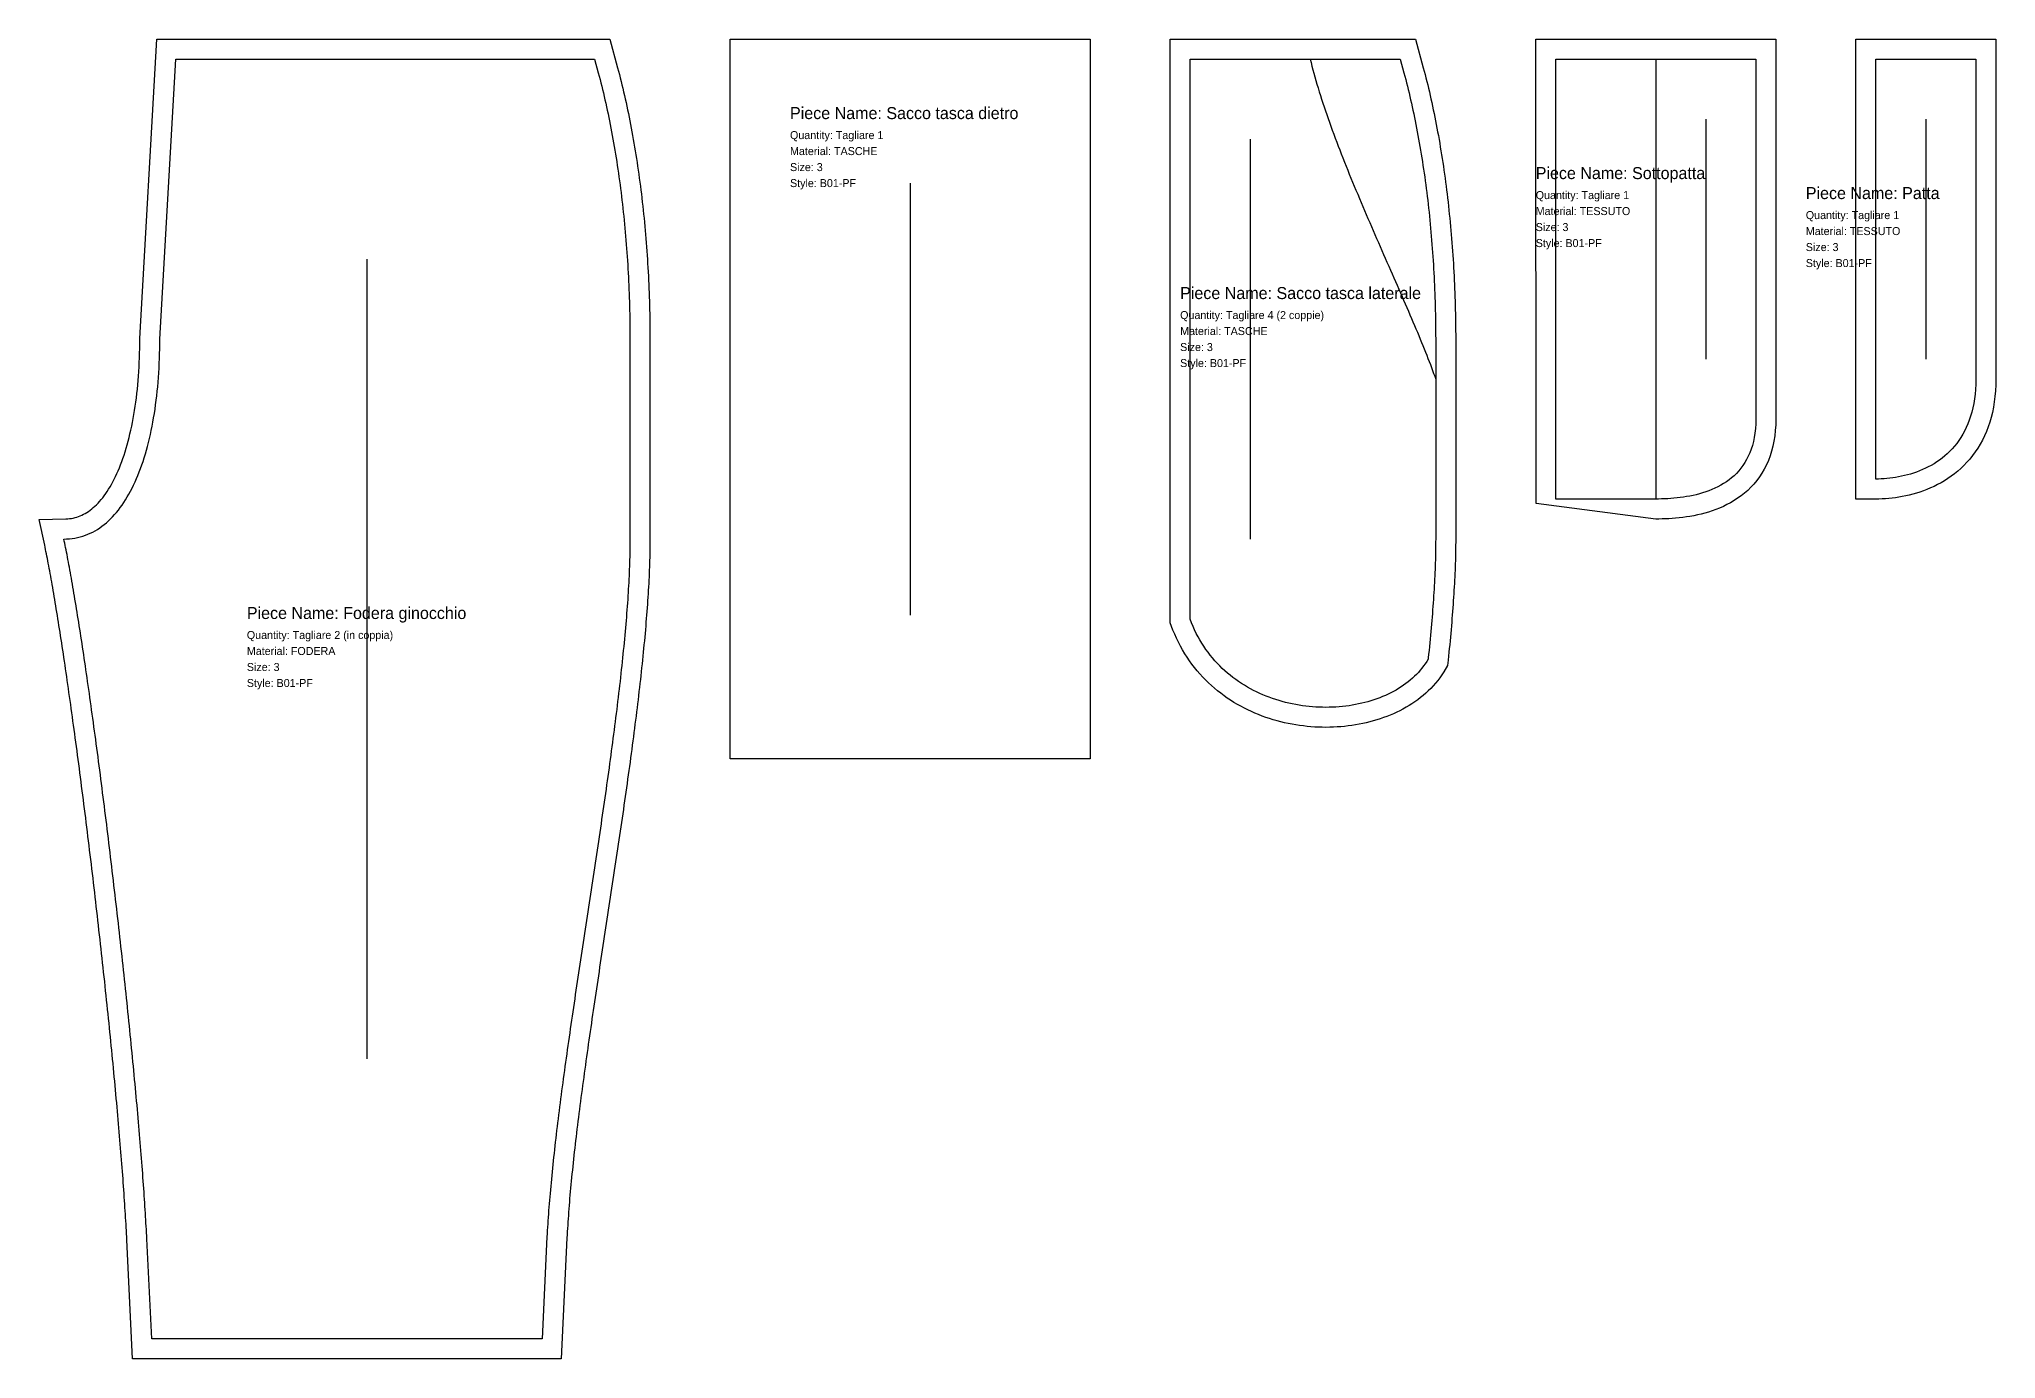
# Model space of a CAD drawing. Header units: millimetres. Extents: x 20 to 1008, y -2252 to -30.
# Drawn here: x 30 to 1008, y -1892 to -1232 of the extents above; entities that cross this region are included whole.
import ezdxf

# ---------------------------------------------------------------- set-up
doc = ezdxf.new("R2010")
doc.units = ezdxf.units.MM
for name, color, linetype in [('1', 7, 'CONTINUOUS'), ('14', 7, 'CONTINUOUS'), ('15', 7, 'CONTINUOUS'), ('7', 7, 'CONTINUOUS'), ('8', 7, 'CONTINUOUS')]:
    doc.layers.add(name, color=color, linetype=linetype)

# ---------------------------------------------------------------- blocks, each defined once
blk = doc.blocks.new('P11_FODERA_GINOCCHIO')
at = {"layer": '1'}
blk.add_lwpolyline([(88.882, -1232.122), (315.24, -1232.122), (319.135, -1246.43), (319.589, -1248.129), (320.032, -1249.825), (320.47, -1251.534), (320.902, -1253.255), (321.328, -1254.987), (321.748, -1256.732), (322.163, -1258.488), (322.571, -1260.255), (322.974, -1262.034), (323.37, -1263.823), (323.761, -1265.623), (324.145, -1267.434), (324.523, -1269.255), (324.896, -1271.087), (325.262, -1272.928), (325.622, -1274.78), (325.976, -1276.641), (326.323, -1278.511), (326.665, -1280.391), (327, -1282.28), (327.329, -1284.178), (327.652, -1286.084), (327.968, -1287.999), (328.278, -1289.923), (328.582, -1291.854), (328.879, -1293.794), (329.17, -1295.741), (329.454, -1297.696), (329.732, -1299.658), (330.003, -1301.627), (330.268, -1303.604), (330.527, -1305.587), (330.779, -1307.578), (331.024, -1309.574), (331.263, -1311.577), (331.495, -1313.586), (331.721, -1315.601), (331.94, -1317.622), (332.152, -1319.648), (332.357, -1321.68), (332.556, -1323.717), (332.748, -1325.759), (332.934, -1327.805), (333.113, -1329.857), (333.284, -1331.913), (333.449, -1333.973), (333.608, -1336.037), (333.759, -1338.105), (333.904, -1340.177), (334.041, -1342.253), (334.172, -1344.332), (334.296, -1346.414), (334.413, -1348.499), (334.523, -1350.587), (334.626, -1352.678), (334.722, -1354.771), (334.811, -1356.866), (334.893, -1358.964), (334.968, -1361.063), (335.036, -1363.164), (335.097, -1365.267), (335.15, -1367.371), (335.197, -1369.476), (335.237, -1371.582), (335.269, -1373.689), (335.294, -1375.797), (335.312, -1377.905), (335.323, -1380.014), (335.327, -1382.123), (335.327, -1482.122), (335.323, -1483.61), (335.313, -1485.113), (335.296, -1486.633), (335.272, -1488.17), (335.242, -1489.722), (335.205, -1491.289), (335.161, -1492.872), (335.111, -1494.471), (335.055, -1496.084), (334.992, -1497.712), (334.923, -1499.355), (334.848, -1501.012), (334.766, -1502.684), (334.679, -1504.369), (334.585, -1506.068), (334.486, -1507.781), (334.381, -1509.507), (334.27, -1511.246), (334.153, -1512.998), (334.031, -1514.763), (333.903, -1516.541), (333.769, -1518.33), (333.63, -1520.133), (333.486, -1521.947), (333.336, -1523.773), (333.182, -1525.61), (333.022, -1527.459), (332.857, -1529.319), (332.687, -1531.191), (332.512, -1533.073), (332.332, -1534.966), (332.148, -1536.869), (331.958, -1538.783), (331.765, -1540.706), (331.566, -1542.64), (331.363, -1544.583), (331.156, -1546.536), (330.944, -1548.498), (330.728, -1550.47), (330.508, -1552.45), (330.284, -1554.44), (330.056, -1556.437), (329.824, -1558.444), (329.588, -1560.458), (329.348, -1562.481), (329.104, -1564.512), (328.857, -1566.55), (328.606, -1568.596), (328.352, -1570.649), (328.094, -1572.71), (327.833, -1574.777), (327.569, -1576.851), (327.301, -1578.932), (327.03, -1581.019), (326.756, -1583.113), (326.48, -1585.213), (326.2, -1587.319), (325.917, -1589.43), (325.632, -1591.547), (325.344, -1593.669), (325.054, -1595.797), (324.76, -1597.929), (324.465, -1600.067), (324.167, -1602.209), (323.867, -1604.356), (323.564, -1606.507), (323.26, -1608.662), (322.953, -1610.821), (322.644, -1612.984), (322.334, -1615.151), (322.021, -1617.321), (321.707, -1619.494), (321.391, -1621.67), (321.074, -1623.849), (320.754, -1626.031), (320.434, -1628.216), (320.112, -1630.403), (319.789, -1632.592), (319.464, -1634.783), (319.138, -1636.976), (318.812, -1639.171), (318.484, -1641.367), (318.155, -1643.565), (317.825, -1645.764), (317.495, -1647.964), (317.164, -1650.164), (316.832, -1652.365), (316.5, -1654.567), (316.167, -1656.769), (315.834, -1658.971), (315.5, -1661.173), (315.166, -1663.375), (314.832, -1665.576), (314.498, -1667.777), (314.164, -1669.977), (313.83, -1672.177), (313.496, -1674.375), (313.162, -1676.571), (312.828, -1678.767), (312.495, -1680.961), (312.162, -1683.153), (311.83, -1685.343), (311.498, -1687.53), (311.167, -1689.716), (310.837, -1691.899), (310.507, -1694.08), (310.178, -1696.257), (309.85, -1698.432), (309.524, -1700.603), (309.198, -1702.771), (308.873, -1704.936), (308.55, -1707.097), (308.228, -1709.254), (307.908, -1711.407), (307.589, -1713.556), (307.271, -1715.701), (306.955, -1717.841), (306.641, -1719.976), (306.329, -1722.106), (306.018, -1724.232), (305.709, -1726.352), (305.403, -1728.466), (305.098, -1730.576), (304.796, -1732.679), (304.496, -1734.777), (304.198, -1736.868), (303.902, -1738.953), (303.609, -1741.032), (303.319, -1743.105), (303.031, -1745.17), (302.745, -1747.229), (302.463, -1749.281), (302.183, -1751.325), (301.907, -1753.362), (301.633, -1755.391), (301.362, -1757.413), (301.095, -1759.427), (300.83, -1761.432), (300.569, -1763.43), (300.311, -1765.419), (300.057, -1767.399), (299.806, -1769.371), (299.559, -1771.333), (299.316, -1773.287), (299.076, -1775.232), (298.84, -1777.167), (298.608, -1779.092), (298.38, -1781.008), (298.156, -1782.914), (297.936, -1784.81), (297.72, -1786.696), (297.509, -1788.571), (297.302, -1790.436), (297.099, -1792.29), (296.901, -1794.133), (296.707, -1795.966), (296.518, -1797.787), (296.334, -1799.597), (296.155, -1801.395), (295.98, -1803.182), (295.811, -1804.957), (295.646, -1806.72), (295.487, -1808.471), (295.333, -1810.21), (295.184, -1811.936), (295.04, -1813.65), (294.902, -1815.351), (294.77, -1817.04), (294.643, -1818.715), (294.522, -1820.377), (294.406, -1822.026), (294.296, -1823.662), (294.193, -1825.284), (294.095, -1826.893), (294.003, -1828.488), (293.918, -1830.068), (293.839, -1831.636), (290.888, -1892.122), (76.742, -1892.122), (73.839, -1832.61), (73.763, -1831.084), (73.683, -1829.538), (73.6, -1827.969), (73.513, -1826.38), (73.422, -1824.77), (73.328, -1823.14), (73.23, -1821.489), (73.128, -1819.819), (73.023, -1818.129), (72.914, -1816.419), (72.802, -1814.691), (72.687, -1812.944), (72.568, -1811.179), (72.445, -1809.395), (72.319, -1807.594), (72.19, -1805.775), (72.058, -1803.939), (71.922, -1802.086), (71.783, -1800.217), (71.641, -1798.331), (71.496, -1796.429), (71.348, -1794.511), (71.196, -1792.578), (71.042, -1790.629), (70.885, -1788.666), (70.724, -1786.688), (70.561, -1784.695), (70.394, -1782.688), (70.225, -1780.668), (70.053, -1778.634), (69.878, -1776.587), (69.701, -1774.527), (69.52, -1772.454), (69.337, -1770.369), (69.152, -1768.272), (68.963, -1766.163), (68.772, -1764.042), (68.579, -1761.91), (68.383, -1759.767), (68.184, -1757.613), (67.983, -1755.449), (67.78, -1753.275), (67.574, -1751.091), (67.366, -1748.897), (67.155, -1746.694), (66.942, -1744.482), (66.727, -1742.261), (66.51, -1740.032), (66.29, -1737.794), (66.068, -1735.549), (65.844, -1733.296), (65.618, -1731.035), (65.39, -1728.768), (65.16, -1726.493), (64.928, -1724.212), (64.694, -1721.925), (64.458, -1719.632), (64.221, -1717.333), (63.981, -1715.029), (63.74, -1712.72), (63.496, -1710.406), (63.251, -1708.087), (63.005, -1705.764), (62.756, -1703.437), (62.506, -1701.106), (62.254, -1698.771), (62.001, -1696.434), (61.746, -1694.093), (61.49, -1691.75), (61.232, -1689.405), (60.973, -1687.057), (60.712, -1684.708), (60.45, -1682.357), (60.187, -1680.004), (59.922, -1677.651), (59.656, -1675.297), (59.389, -1672.943), (59.121, -1670.589), (58.851, -1668.234), (58.58, -1665.88), (58.308, -1663.527), (58.036, -1661.175), (57.762, -1658.824), (57.487, -1656.474), (57.211, -1654.127), (56.934, -1651.781), (56.656, -1649.438), (56.378, -1647.097), (56.098, -1644.759), (55.818, -1642.424), (55.537, -1640.093), (55.255, -1637.766), (54.973, -1635.443), (54.69, -1633.123), (54.406, -1630.809), (54.122, -1628.499), (53.837, -1626.195), (53.552, -1623.895), (53.266, -1621.602), (52.979, -1619.314), (52.693, -1617.033), (52.406, -1614.758), (52.118, -1612.49), (51.83, -1610.229), (51.542, -1607.976), (51.254, -1605.73), (50.965, -1603.491), (50.677, -1601.261), (50.388, -1599.04), (50.099, -1596.827), (49.81, -1594.623), (49.521, -1592.429), (49.231, -1590.244), (48.942, -1588.069), (48.653, -1585.904), (48.364, -1583.75), (48.076, -1581.606), (47.787, -1579.473), (47.499, -1577.351), (47.21, -1575.241), (46.922, -1573.143), (46.635, -1571.057), (46.348, -1568.983), (46.061, -1566.921), (45.774, -1564.873), (45.488, -1562.838), (45.202, -1560.816), (44.917, -1558.808), (44.633, -1556.814), (44.349, -1554.835), (44.065, -1552.87), (43.783, -1550.92), (43.501, -1548.985), (43.219, -1547.065), (42.939, -1545.161), (42.659, -1543.274), (42.38, -1541.402), (42.102, -1539.547), (41.825, -1537.709), (41.549, -1535.888), (41.274, -1534.085), (40.999, -1532.299), (40.726, -1530.531), (40.454, -1528.782), (40.183, -1527.051), (39.913, -1525.339), (39.645, -1523.646), (39.377, -1521.973), (39.111, -1520.319), (38.846, -1518.685), (38.583, -1517.072), (38.32, -1515.479), (38.06, -1513.907), (37.8, -1512.357), (37.543, -1510.828), (37.286, -1509.32), (37.032, -1507.835), (36.779, -1506.372), (36.527, -1504.932), (36.278, -1503.515), (36.03, -1502.121), (35.784, -1500.751), (35.539, -1499.405), (35.297, -1498.083), (35.056, -1496.786), (34.818, -1495.514), (34.581, -1494.267), (34.347, -1493.045), (34.114, -1491.85), (33.884, -1490.681), (33.657, -1489.538), (33.431, -1488.423), (33.208, -1487.335), (32.987, -1486.275), (32.769, -1485.243), (30, -1472.357), (43.326, -1472.101), (44.298, -1472.039), (45.245, -1471.938), (46.169, -1471.797), (47.074, -1471.619), (47.96, -1471.403), (48.831, -1471.15), (49.688, -1470.859), (50.535, -1470.53), (51.372, -1470.163), (52.201, -1469.756), (53.024, -1469.308), (53.841, -1468.819), (54.654, -1468.287), (55.462, -1467.712), (56.266, -1467.093), (57.066, -1466.428), (57.862, -1465.717), (58.654, -1464.959), (59.44, -1464.154), (60.22, -1463.302), (60.993, -1462.402), (61.76, -1461.454), (62.518, -1460.459), (63.268, -1459.417), (64.007, -1458.327), (64.737, -1457.191), (65.455, -1456.009), (66.162, -1454.781), (66.856, -1453.508), (67.537, -1452.191), (68.204, -1450.83), (68.857, -1449.427), (69.495, -1447.981), (70.118, -1446.494), (70.725, -1444.967), (71.316, -1443.4), (71.89, -1441.794), (72.447, -1440.15), (72.987, -1438.469), (73.509, -1436.752), (74.014, -1434.999), (74.5, -1433.212), (74.968, -1431.391), (75.417, -1429.537), (75.848, -1427.652), (76.259, -1425.735), (76.652, -1423.788), (77.025, -1421.811), (77.378, -1419.806), (77.713, -1417.773), (78.027, -1415.713), (78.322, -1413.627), (78.596, -1411.515), (78.851, -1409.379), (79.086, -1407.219), (79.301, -1405.036), (79.495, -1402.832), (79.669, -1400.605), (79.823, -1398.359), (79.956, -1396.092), (80.069, -1393.807), (80.162, -1391.503), (80.234, -1389.182), (80.285, -1386.844), (80.316, -1384.491), (80.328, -1381.815)], close=True, dxfattribs=at)
at = {"layer": '14'}
blk.add_lwpolyline([(98.327, -1242.122), (307.599, -1242.122), (309.484, -1249.047), (309.92, -1250.682), (310.351, -1252.331), (310.777, -1253.992), (311.197, -1255.666), (311.612, -1257.352), (312.021, -1259.051), (312.425, -1260.762), (312.823, -1262.484), (313.215, -1264.219), (313.602, -1265.964), (313.983, -1267.721), (314.358, -1269.489), (314.728, -1271.268), (315.092, -1273.058), (315.45, -1274.858), (315.802, -1276.668), (316.148, -1278.488), (316.488, -1280.319), (316.822, -1282.158), (317.15, -1284.007), (317.472, -1285.866), (317.788, -1287.733), (318.098, -1289.61), (318.402, -1291.495), (318.7, -1293.388), (318.991, -1295.289), (319.276, -1297.199), (319.555, -1299.117), (319.828, -1301.042), (320.095, -1302.975), (320.355, -1304.914), (320.608, -1306.861), (320.856, -1308.815), (321.097, -1310.776), (321.331, -1312.743), (321.559, -1314.716), (321.781, -1316.696), (321.996, -1318.681), (322.204, -1320.672), (322.406, -1322.669), (322.602, -1324.671), (322.791, -1326.678), (322.973, -1328.69), (323.149, -1330.707), (323.318, -1332.729), (323.48, -1334.754), (323.636, -1336.784), (323.785, -1338.818), (323.927, -1340.856), (324.062, -1342.898), (324.191, -1344.943), (324.313, -1346.991), (324.428, -1349.042), (324.536, -1351.096), (324.637, -1353.153), (324.732, -1355.212), (324.819, -1357.274), (324.9, -1359.337), (324.974, -1361.403), (325.041, -1363.47), (325.1, -1365.539), (325.153, -1367.609), (325.199, -1369.681), (325.238, -1371.753), (325.27, -1373.826), (325.295, -1375.9), (325.312, -1377.974), (325.323, -1380.048), (325.327, -1382.123), (325.327, -1482.122), (325.323, -1483.564), (325.313, -1485.023), (325.297, -1486.5), (325.274, -1487.994), (325.244, -1489.505), (325.208, -1491.034), (325.165, -1492.578), (325.117, -1494.14), (325.061, -1495.717), (325, -1497.31), (324.932, -1498.918), (324.859, -1500.542), (324.779, -1502.181), (324.693, -1503.835), (324.601, -1505.504), (324.504, -1507.187), (324.4, -1508.884), (324.291, -1510.595), (324.176, -1512.32), (324.056, -1514.058), (323.929, -1515.81), (323.798, -1517.574), (323.661, -1519.352), (323.518, -1521.142), (323.371, -1522.945), (323.218, -1524.76), (323.06, -1526.587), (322.897, -1528.425), (322.729, -1530.276), (322.556, -1532.137), (322.378, -1534.01), (322.195, -1535.894), (322.008, -1537.789), (321.816, -1539.694), (321.619, -1541.61), (321.418, -1543.536), (321.213, -1545.472), (321.003, -1547.418), (320.789, -1549.373), (320.57, -1551.338), (320.348, -1553.312), (320.121, -1555.295), (319.891, -1557.287), (319.656, -1559.288), (319.418, -1561.297), (319.176, -1563.314), (318.931, -1565.339), (318.681, -1567.373), (318.428, -1569.414), (318.172, -1571.462), (317.912, -1573.518), (317.649, -1575.581), (317.383, -1577.651), (317.114, -1579.728), (316.841, -1581.811), (316.566, -1583.901), (316.288, -1585.997), (316.006, -1588.099), (315.722, -1590.207), (315.435, -1592.32), (315.146, -1594.44), (314.854, -1596.564), (314.56, -1598.693), (314.263, -1600.828), (313.964, -1602.967), (313.662, -1605.111), (313.359, -1607.259), (313.053, -1609.412), (312.745, -1611.568), (312.435, -1613.728), (312.124, -1615.892), (311.81, -1618.06), (311.495, -1620.231), (311.178, -1622.405), (310.86, -1624.582), (310.54, -1626.762), (310.219, -1628.944), (309.896, -1631.129), (309.572, -1633.316), (309.247, -1635.505), (308.921, -1637.697), (308.594, -1639.889), (308.265, -1642.084), (307.936, -1644.28), (307.606, -1646.477), (307.275, -1648.675), (306.944, -1650.874), (306.612, -1653.073), (306.279, -1655.274), (305.946, -1657.474), (305.613, -1659.675), (305.279, -1661.875), (304.945, -1664.076), (304.611, -1666.276), (304.277, -1668.475), (303.943, -1670.674), (303.609, -1672.872), (303.275, -1675.069), (302.942, -1677.265), (302.608, -1679.459), (302.275, -1681.652), (301.943, -1683.843), (301.611, -1686.032), (301.28, -1688.219), (300.949, -1690.404), (300.619, -1692.586), (300.29, -1694.766), (299.962, -1696.942), (299.635, -1699.116), (299.309, -1701.287), (298.984, -1703.455), (298.66, -1705.619), (298.338, -1707.78), (298.016, -1709.936), (297.697, -1712.089), (297.379, -1714.238), (297.062, -1716.382), (296.747, -1718.522), (296.434, -1720.658), (296.123, -1722.788), (295.813, -1724.914), (295.506, -1727.034), (295.2, -1729.149), (294.897, -1731.259), (294.596, -1733.363), (294.297, -1735.462), (294.001, -1737.554), (293.706, -1739.64), (293.415, -1741.72), (293.126, -1743.794), (292.839, -1745.861), (292.556, -1747.921), (292.275, -1749.974), (291.997, -1752.02), (291.722, -1754.059), (291.45, -1756.091), (291.181, -1758.115), (290.915, -1760.131), (290.653, -1762.139), (290.394, -1764.139), (290.138, -1766.131), (289.886, -1768.115), (289.637, -1770.09), (289.392, -1772.057), (289.15, -1774.015), (288.913, -1775.963), (288.679, -1777.903), (288.449, -1779.833), (288.223, -1781.754), (288.002, -1783.666), (287.784, -1785.567), (287.571, -1787.459), (287.362, -1789.341), (287.157, -1791.212), (286.957, -1793.074), (286.762, -1794.924), (286.571, -1796.765), (286.385, -1798.594), (286.203, -1800.413), (286.027, -1802.221), (285.855, -1804.017), (285.689, -1805.802), (285.527, -1807.576), (285.371, -1809.339), (285.22, -1811.089), (285.074, -1812.828), (284.934, -1814.555), (284.799, -1816.27), (284.67, -1817.973), (284.547, -1819.664), (284.43, -1821.342), (284.318, -1823.008), (284.212, -1824.662), (284.112, -1826.303), (284.019, -1827.931), (283.931, -1829.546), (283.85, -1831.148), (281.364, -1882.122), (86.266, -1882.122), (83.827, -1832.122), (83.75, -1830.58), (83.67, -1829.016), (83.585, -1827.431), (83.497, -1825.825), (83.406, -1824.2), (83.311, -1822.554), (83.212, -1820.889), (83.109, -1819.205), (83.003, -1817.501), (82.894, -1815.778), (82.781, -1814.037), (82.664, -1812.277), (82.544, -1810.5), (82.421, -1808.705), (82.295, -1806.892), (82.165, -1805.062), (82.032, -1803.215), (81.895, -1801.351), (81.755, -1799.471), (81.613, -1797.575), (81.467, -1795.663), (81.318, -1793.735), (81.166, -1791.792), (81.01, -1789.834), (80.852, -1787.862), (80.691, -1785.875), (80.527, -1783.873), (80.36, -1781.858), (80.19, -1779.83), (80.017, -1777.787), (79.842, -1775.732), (79.664, -1773.664), (79.483, -1771.583), (79.299, -1769.491), (79.112, -1767.386), (78.923, -1765.269), (78.732, -1763.141), (78.538, -1761.002), (78.341, -1758.852), (78.142, -1756.692), (77.94, -1754.521), (77.736, -1752.34), (77.529, -1750.149), (77.32, -1747.949), (77.109, -1745.739), (76.896, -1743.521), (76.68, -1741.294), (76.462, -1739.058), (76.242, -1736.815), (76.02, -1734.563), (75.795, -1732.304), (75.569, -1730.038), (75.34, -1727.764), (75.109, -1725.484), (74.877, -1723.198), (74.642, -1720.905), (74.406, -1718.606), (74.167, -1716.302), (73.927, -1713.992), (73.685, -1711.677), (73.441, -1709.358), (73.196, -1707.033), (72.948, -1704.705), (72.699, -1702.372), (72.449, -1700.036), (72.197, -1697.697), (71.943, -1695.354), (71.687, -1693.008), (71.43, -1690.66), (71.172, -1688.309), (70.912, -1685.957), (70.651, -1683.602), (70.388, -1681.246), (70.125, -1678.889), (69.859, -1676.531), (69.593, -1674.172), (69.325, -1671.813), (69.056, -1669.453), (68.786, -1667.094), (68.515, -1664.735), (68.242, -1662.377), (67.969, -1660.02), (67.694, -1657.664), (67.419, -1655.31), (67.142, -1652.957), (66.865, -1650.606), (66.586, -1648.258), (66.307, -1645.912), (66.027, -1643.57), (65.746, -1641.23), (65.465, -1638.894), (65.183, -1636.562), (64.899, -1634.233), (64.616, -1631.909), (64.332, -1629.59), (64.047, -1627.275), (63.761, -1624.965), (63.475, -1622.661), (63.189, -1620.362), (62.902, -1618.07), (62.614, -1615.783), (62.326, -1613.503), (62.038, -1611.23), (61.75, -1608.964), (61.461, -1606.705), (61.172, -1604.454), (60.883, -1602.21), (60.593, -1599.975), (60.304, -1597.748), (60.014, -1595.529), (59.724, -1593.32), (59.435, -1591.12), (59.145, -1588.93), (58.855, -1586.749), (58.565, -1584.578), (58.275, -1582.418), (57.986, -1580.268), (57.696, -1578.129), (57.407, -1576.001), (57.118, -1573.885), (56.829, -1571.78), (56.541, -1569.688), (56.252, -1567.607), (55.965, -1565.539), (55.677, -1563.484), (55.39, -1561.442), (55.104, -1559.414), (54.818, -1557.399), (54.532, -1555.398), (54.247, -1553.411), (53.963, -1551.439), (53.679, -1549.481), (53.396, -1547.539), (53.113, -1545.611), (52.831, -1543.7), (52.551, -1541.804), (52.27, -1539.924), (51.991, -1538.061), (51.713, -1536.214), (51.435, -1534.384), (51.158, -1532.572), (50.883, -1530.777), (50.608, -1528.999), (50.334, -1527.24), (50.062, -1525.499), (49.79, -1523.777), (49.52, -1522.073), (49.251, -1520.389), (48.983, -1518.724), (48.716, -1517.079), (48.451, -1515.454), (48.187, -1513.849), (47.924, -1512.265), (47.662, -1510.701), (47.402, -1509.158), (47.144, -1507.637), (46.887, -1506.138), (46.631, -1504.66), (46.377, -1503.205), (46.125, -1501.772), (45.874, -1500.361), (45.624, -1498.974), (45.377, -1497.61), (45.131, -1496.27), (44.887, -1494.953), (44.645, -1493.661), (44.404, -1492.393), (44.165, -1491.149), (43.929, -1489.931), (43.694, -1488.737), (43.461, -1487.57), (43.23, -1486.427), (43.001, -1485.311), (42.774, -1484.222), (42.549, -1483.159), (42.327, -1482.122), (43.749, -1482.092), (45.15, -1482.003), (46.529, -1481.855), (47.887, -1481.649), (49.224, -1481.385), (50.539, -1481.065), (51.833, -1480.689), (53.105, -1480.257), (54.356, -1479.771), (55.586, -1479.231), (56.794, -1478.638), (57.981, -1477.993), (59.146, -1477.296), (60.291, -1476.547), (61.413, -1475.749), (62.515, -1474.9), (63.595, -1474.003), (64.653, -1473.057), (65.69, -1472.064), (66.706, -1471.024), (67.701, -1469.938), (68.674, -1468.806), (69.625, -1467.629), (70.556, -1466.409), (71.465, -1465.145), (72.352, -1463.838), (73.218, -1462.489), (74.063, -1461.099), (74.886, -1459.669), (75.688, -1458.198), (76.469, -1456.689), (77.228, -1455.14), (77.966, -1453.554), (78.682, -1451.931), (79.377, -1450.272), (80.051, -1448.577), (80.703, -1446.846), (81.334, -1445.082), (81.943, -1443.284), (82.532, -1441.453), (83.098, -1439.589), (83.644, -1437.694), (84.168, -1435.769), (84.67, -1433.813), (85.151, -1431.828), (85.611, -1429.814), (86.05, -1427.772), (86.467, -1425.703), (86.862, -1423.607), (87.236, -1421.485), (87.589, -1419.338), (87.921, -1417.166), (88.231, -1414.971), (88.52, -1412.752), (88.787, -1410.511), (89.033, -1408.248), (89.257, -1405.965), (89.461, -1403.66), (89.642, -1401.337), (89.803, -1398.994), (89.942, -1396.633), (90.059, -1394.254), (90.156, -1391.859), (90.23, -1389.447), (90.284, -1387.02), (90.316, -1384.578), (90.327, -1382.122)], close=True, dxfattribs=at)
at = {"layer": '7'}
blk.add_line((193.827, -1342.122), (193.827, -1742.122), dxfattribs=at)
at = {"layer": '15'}
for s, height, p in [('Piece Name: Fodera ginocchio', 6, (133.827, -1522.122)), ('Quantity: Tagliare 2 (in coppia)', 4, (133.827, -1532.122)), ('Size: 3', 4, (133.827, -1548.122)), ('Material: FODERA', 4, (133.827, -1540.122)), ('Style: B01-PF', 4, (133.827, -1556.122))]:
    blk.add_text(s, height=height, dxfattribs=at).set_placement(p)
blk = doc.blocks.new('P14_SACCO_TASCA_DIETRO')
at = {"layer": '1'}
blk.add_lwpolyline([(375.327, -1232.122), (555.327, -1232.122), (555.327, -1592.122), (375.327, -1592.122)], close=True, dxfattribs=at)
at = {"layer": '14'}
blk.add_lwpolyline([(375.327, -1232.122), (555.327, -1232.122), (555.327, -1592.122), (375.327, -1592.122)], close=True, dxfattribs=at)
at = {"layer": '7'}
blk.add_line((465.327, -1304.122), (465.327, -1520.122), dxfattribs=at)
at = {"layer": '15'}
for s, height, p in [('Piece Name: Sacco tasca dietro', 6, (405.327, -1272.122)), ('Quantity: Tagliare 1', 4, (405.327, -1282.122)), ('Material: TASCHE', 4, (405.327, -1290.122)), ('Size: 3', 4, (405.327, -1298.122)), ('Style: B01-PF', 4, (405.327, -1306.122))]:
    blk.add_text(s, height=height, dxfattribs=at).set_placement(p)
blk = doc.blocks.new('P13_SACCO_TASCA_LATERALE')
at = {"layer": '1'}
blk.add_lwpolyline([(595.327, -1232.122), (717.968, -1232.122), (721.863, -1246.43), (722.317, -1248.129), (722.76, -1249.825), (723.198, -1251.534), (723.63, -1253.255), (724.056, -1254.987), (724.476, -1256.732), (724.891, -1258.488), (725.299, -1260.255), (725.702, -1262.034), (726.098, -1263.823), (726.489, -1265.623), (726.873, -1267.434), (727.251, -1269.255), (727.624, -1271.087), (727.99, -1272.928), (728.35, -1274.78), (728.704, -1276.641), (729.051, -1278.511), (729.393, -1280.391), (729.728, -1282.28), (730.057, -1284.178), (730.38, -1286.084), (730.696, -1287.999), (731.006, -1289.923), (731.31, -1291.854), (731.607, -1293.794), (731.898, -1295.741), (732.182, -1297.696), (732.46, -1299.658), (732.732, -1301.627), (732.997, -1303.604), (733.255, -1305.587), (733.507, -1307.578), (733.752, -1309.574), (733.991, -1311.577), (734.223, -1313.586), (734.449, -1315.601), (734.668, -1317.622), (734.88, -1319.648), (735.086, -1321.68), (735.284, -1323.717), (735.477, -1325.759), (735.662, -1327.805), (735.841, -1329.857), (736.013, -1331.913), (736.178, -1333.973), (736.336, -1336.037), (736.487, -1338.105), (736.632, -1340.177), (736.769, -1342.253), (736.9, -1344.332), (737.024, -1346.414), (737.141, -1348.499), (737.251, -1350.587), (737.354, -1352.678), (737.45, -1354.771), (737.539, -1356.866), (737.621, -1358.964), (737.696, -1361.063), (737.764, -1363.164), (737.825, -1365.267), (737.879, -1367.371), (737.925, -1369.476), (737.965, -1371.582), (737.997, -1373.689), (738.022, -1375.797), (738.04, -1377.905), (738.051, -1380.014), (738.055, -1382.123), (738.055, -1482.122), (738.051, -1483.61), (738.041, -1485.113), (738.024, -1486.633), (738, -1488.17), (737.97, -1489.722), (737.933, -1491.289), (737.889, -1492.872), (737.839, -1494.471), (737.783, -1496.084), (737.72, -1497.712), (737.651, -1499.355), (737.576, -1501.012), (737.494, -1502.684), (737.407, -1504.369), (737.314, -1506.068), (737.214, -1507.781), (737.109, -1509.507), (736.998, -1511.246), (736.881, -1512.998), (736.759, -1514.763), (736.631, -1516.541), (736.497, -1518.33), (736.358, -1520.133), (736.214, -1521.947), (736.065, -1523.773), (735.91, -1525.61), (735.75, -1527.459), (735.585, -1529.319), (735.415, -1531.191), (735.24, -1533.073), (735.06, -1534.966), (734.876, -1536.869), (734.687, -1538.783), (734.493, -1540.706), (734.295, -1542.635), (734.01, -1545.361), (732.076, -1548.592), (731.121, -1550.061), (730.114, -1551.489), (729.058, -1552.877), (727.955, -1554.222), (726.806, -1555.526), (725.614, -1556.788), (724.381, -1558.009), (723.108, -1559.187), (721.798, -1560.325), (720.452, -1561.42), (719.071, -1562.475), (717.658, -1563.489), (716.213, -1564.462), (714.738, -1565.395), (713.235, -1566.289), (711.704, -1567.142), (710.147, -1567.957), (708.565, -1568.732), (706.959, -1569.469), (705.331, -1570.167), (703.68, -1570.827), (702.009, -1571.449), (700.319, -1572.033), (698.609, -1572.579), (696.882, -1573.088), (695.138, -1573.559), (693.378, -1573.992), (691.603, -1574.389), (689.815, -1574.748), (688.013, -1575.069), (686.198, -1575.353), (684.373, -1575.6), (682.537, -1575.81), (680.692, -1575.982), (678.838, -1576.116), (676.976, -1576.213), (675.108, -1576.272), (673.233, -1576.293), (671.354, -1576.275), (669.47, -1576.22), (667.584, -1576.126), (665.695, -1575.993), (663.805, -1575.822), (661.914, -1575.611), (660.024, -1575.361), (658.136, -1575.072), (656.25, -1574.742), (654.367, -1574.372), (652.489, -1573.962), (650.616, -1573.512), (648.75, -1573.02), (646.891, -1572.486), (645.041, -1571.911), (643.2, -1571.294), (641.37, -1570.635), (639.551, -1569.933), (637.746, -1569.187), (635.954, -1568.399), (634.177, -1567.566), (632.417, -1566.689), (630.674, -1565.768), (628.949, -1564.802), (627.245, -1563.79), (625.562, -1562.734), (623.901, -1561.631), (622.265, -1560.482), (620.653, -1559.287), (619.068, -1558.045), (617.511, -1556.757), (615.984, -1555.421), (614.487, -1554.038), (613.023, -1552.608), (611.593, -1551.131), (610.198, -1549.606), (608.839, -1548.034), (607.519, -1546.414), (606.239, -1544.748), (604.999, -1543.034), (603.803, -1541.273), (602.65, -1539.466), (601.543, -1537.613), (600.483, -1535.714), (599.471, -1533.768), (598.508, -1531.778), (597.596, -1529.743), (596.736, -1527.663), (595.327, -1523.961)], close=True, dxfattribs=at)
at = {"layer": '14'}
blk.add_lwpolyline([(605.327, -1242.122), (710.327, -1242.122), (712.212, -1249.047), (712.648, -1250.682), (713.079, -1252.331), (713.505, -1253.992), (713.925, -1255.666), (714.34, -1257.352), (714.749, -1259.051), (715.153, -1260.762), (715.551, -1262.484), (715.943, -1264.219), (716.33, -1265.964), (716.711, -1267.721), (717.087, -1269.489), (717.456, -1271.268), (717.82, -1273.058), (718.178, -1274.858), (718.53, -1276.668), (718.876, -1278.488), (719.216, -1280.319), (719.55, -1282.158), (719.878, -1284.007), (720.201, -1285.866), (720.517, -1287.733), (720.827, -1289.61), (721.13, -1291.495), (721.428, -1293.388), (721.719, -1295.289), (722.005, -1297.199), (722.284, -1299.117), (722.556, -1301.042), (722.823, -1302.975), (723.083, -1304.914), (723.336, -1306.861), (723.584, -1308.815), (723.825, -1310.776), (724.059, -1312.743), (724.287, -1314.716), (724.509, -1316.696), (724.724, -1318.681), (724.933, -1320.672), (725.135, -1322.669), (725.33, -1324.671), (725.519, -1326.678), (725.701, -1328.69), (725.877, -1330.707), (726.046, -1332.729), (726.208, -1334.754), (726.364, -1336.784), (726.513, -1338.818), (726.655, -1340.856), (726.79, -1342.898), (726.919, -1344.943), (727.041, -1346.991), (727.156, -1349.042), (727.264, -1351.096), (727.365, -1353.153), (727.46, -1355.212), (727.547, -1357.274), (727.628, -1359.337), (727.702, -1361.403), (727.769, -1363.47), (727.829, -1365.539), (727.881, -1367.609), (727.927, -1369.681), (727.966, -1371.753), (727.998, -1373.826), (728.023, -1375.9), (728.041, -1377.974), (728.051, -1380.048), (728.055, -1382.123), (728.055, -1482.122), (728.051, -1483.564), (728.041, -1485.023), (728.025, -1486.5), (728.002, -1487.994), (727.972, -1489.505), (727.936, -1491.034), (727.894, -1492.578), (727.845, -1494.14), (727.79, -1495.717), (727.728, -1497.31), (727.661, -1498.918), (727.587, -1500.542), (727.507, -1502.181), (727.421, -1503.835), (727.329, -1505.504), (727.232, -1507.187), (727.128, -1508.884), (727.019, -1510.595), (726.904, -1512.32), (726.784, -1514.058), (726.658, -1515.81), (726.526, -1517.574), (726.389, -1519.352), (726.247, -1521.142), (726.099, -1522.945), (725.946, -1524.76), (725.788, -1526.587), (725.625, -1528.425), (725.457, -1530.276), (725.284, -1532.137), (725.106, -1534.01), (724.923, -1535.894), (724.736, -1537.789), (724.544, -1539.694), (724.347, -1541.61), (724.294, -1542.122), (723.589, -1543.302), (722.84, -1544.454), (722.048, -1545.579), (721.212, -1546.676), (720.335, -1547.746), (719.418, -1548.787), (718.461, -1549.8), (717.466, -1550.785), (716.433, -1551.741), (715.364, -1552.669), (714.26, -1553.568), (713.122, -1554.437), (711.95, -1555.278), (710.746, -1556.089), (709.511, -1556.87), (708.246, -1557.622), (706.951, -1558.344), (705.629, -1559.035), (704.28, -1559.697), (702.905, -1560.328), (701.504, -1560.928), (700.08, -1561.497), (698.633, -1562.036), (697.165, -1562.543), (695.675, -1563.019), (694.166, -1563.463), (692.638, -1563.876), (691.093, -1564.257), (689.53, -1564.606), (687.953, -1564.922), (686.36, -1565.207), (684.755, -1565.458), (683.136, -1565.677), (681.507, -1565.863), (679.867, -1566.016), (678.217, -1566.135), (676.56, -1566.221), (674.895, -1566.274), (673.223, -1566.293), (671.547, -1566.277), (669.866, -1566.228), (668.183, -1566.144), (666.497, -1566.025), (664.81, -1565.872), (663.124, -1565.684), (661.438, -1565.462), (659.754, -1565.203), (658.074, -1564.91), (656.397, -1564.581), (654.726, -1564.216), (653.061, -1563.815), (651.403, -1563.378), (649.754, -1562.905), (648.114, -1562.395), (646.484, -1561.849), (644.866, -1561.266), (643.26, -1560.646), (641.668, -1559.989), (640.09, -1559.294), (638.528, -1558.562), (636.983, -1557.792), (635.455, -1556.985), (633.945, -1556.139), (632.456, -1555.255), (630.987, -1554.333), (629.54, -1553.372), (628.116, -1552.373), (626.716, -1551.334), (625.341, -1550.257), (623.991, -1549.14), (622.669, -1547.984), (621.375, -1546.788), (620.11, -1545.552), (618.875, -1544.277), (617.671, -1542.961), (616.499, -1541.605), (615.36, -1540.208), (614.256, -1538.771), (613.187, -1537.293), (612.155, -1535.774), (611.159, -1534.213), (610.203, -1532.612), (609.285, -1530.968), (608.408, -1529.283), (607.573, -1527.556), (606.78, -1525.787), (606.031, -1523.976), (605.327, -1522.122)], close=True, dxfattribs=at)
at = {"layer": '7'}
blk.add_line((635.327, -1282.122), (635.327, -1482.122), dxfattribs=at)
at = {"layer": '8'}
blk.add_lwpolyline([(665.327, -1242.122), (665.755, -1243.875), (666.203, -1245.643), (666.671, -1247.426), (667.157, -1249.224), (667.661, -1251.036), (668.183, -1252.863), (668.723, -1254.702), (669.279, -1256.555), (669.852, -1258.42), (670.441, -1260.297), (671.046, -1262.185), (671.665, -1264.085), (672.3, -1265.995), (672.948, -1267.915), (673.611, -1269.845), (674.286, -1271.784), (674.975, -1273.732), (675.676, -1275.688), (676.389, -1277.651), (677.114, -1279.622), (677.85, -1281.6), (678.596, -1283.584), (679.353, -1285.574), (680.119, -1287.569), (680.895, -1289.569), (681.68, -1291.574), (682.473, -1293.582), (683.274, -1295.594), (684.082, -1297.609), (684.898, -1299.627), (685.72, -1301.646), (686.548, -1303.668), (687.382, -1305.69), (688.222, -1307.713), (689.066, -1309.736), (689.915, -1311.759), (690.767, -1313.781), (691.623, -1315.802), (692.483, -1317.822), (693.344, -1319.839), (694.208, -1321.853), (695.074, -1323.865), (695.941, -1325.872), (696.808, -1327.876), (697.676, -1329.875), (698.544, -1331.869), (699.412, -1333.858), (700.278, -1335.841), (701.143, -1337.817), (702.006, -1339.787), (702.867, -1341.749), (703.725, -1343.703), (704.58, -1345.649), (705.431, -1347.586), (706.278, -1349.514), (707.121, -1351.433), (707.958, -1353.341), (708.79, -1355.238), (709.617, -1357.124), (710.436, -1358.999), (711.249, -1360.861), (712.055, -1362.712), (712.853, -1364.549), (713.643, -1366.372), (714.424, -1368.182), (715.197, -1369.977), (715.959, -1371.757), (716.712, -1373.522), (717.455, -1375.271), (718.186, -1377.004), (718.907, -1378.72), (719.615, -1380.418), (720.312, -1382.099), (720.996, -1383.762), (721.666, -1385.406), (722.324, -1387.031), (722.967, -1388.636), (723.596, -1390.221), (724.21, -1391.786), (724.809, -1393.329), (725.392, -1394.851), (725.959, -1396.351), (726.509, -1397.829), (727.042, -1399.284), (727.557, -1400.715), (728.055, -1402.122)], dxfattribs=at)
at = {"layer": '15'}
for s, height, p in [('Piece Name: Sacco tasca laterale', 6, (600.327, -1362.122)), ('Quantity: Tagliare 4 (2 coppie)', 4, (600.327, -1372.122)), ('Material: TASCHE', 4, (600.327, -1380.122)), ('Size: 3', 4, (600.327, -1388.122)), ('Style: B01-PF', 4, (600.327, -1396.122))]:
    blk.add_text(s, height=height, dxfattribs=at).set_placement(p)
blk = doc.blocks.new('P08_SOTTOPATTA')
at = {"layer": '1'}
blk.add_lwpolyline([(778.055, -1232.122), (898.066, -1232.122), (898.066, -1422.229), (898.007, -1424.988), (897.83, -1427.775), (897.535, -1430.482), (897.124, -1433.109), (896.598, -1435.656), (895.956, -1438.122), (895.203, -1440.504), (894.339, -1442.801), (893.368, -1445.01), (892.293, -1447.127), (891.121, -1449.15), (889.856, -1451.076), (888.505, -1452.903), (887.076, -1454.631), (885.574, -1456.257), (884.009, -1457.782), (882.387, -1459.208), (880.715, -1460.536), (879.001, -1461.769), (877.252, -1462.91), (875.472, -1463.961), (873.667, -1464.928), (871.843, -1465.815), (870.003, -1466.624), (868.153, -1467.36), (866.295, -1468.027), (864.434, -1468.63), (862.572, -1469.171), (860.713, -1469.655), (858.859, -1470.084), (857.014, -1470.463), (855.18, -1470.795), (853.36, -1471.082), (851.557, -1471.327), (849.773, -1471.534), (848.012, -1471.705), (846.275, -1471.842), (844.567, -1471.95), (842.889, -1472.029), (841.245, -1472.082), (839.637, -1472.113), (838.067, -1472.123), (778.315, -1464.339)], close=True, dxfattribs=at)
at = {"layer": '14'}
blk.add_lwpolyline([(788.066, -1242.122), (888.066, -1242.122), (888.066, -1422.122), (888.015, -1424.572), (887.866, -1426.921), (887.621, -1429.172), (887.284, -1431.328), (886.858, -1433.389), (886.346, -1435.359), (885.751, -1437.238), (885.077, -1439.03), (884.327, -1440.736), (883.504, -1442.358), (882.611, -1443.898), (881.652, -1445.359), (880.63, -1446.741), (879.547, -1448.048), (878.409, -1449.282), (877.216, -1450.443), (875.974, -1451.535), (874.684, -1452.56), (873.351, -1453.519), (871.977, -1454.414), (870.566, -1455.247), (869.121, -1456.022), (867.645, -1456.738), (866.142, -1457.399), (864.614, -1458.007), (863.065, -1458.563), (861.499, -1459.07), (859.918, -1459.53), (858.325, -1459.944), (856.725, -1460.315), (855.119, -1460.644), (853.512, -1460.935), (851.907, -1461.188), (850.307, -1461.405), (848.714, -1461.59), (847.133, -1461.743), (845.567, -1461.868), (844.018, -1461.965), (842.49, -1462.037), (840.987, -1462.086), (839.511, -1462.114), (838.066, -1462.122), (788.066, -1462.122)], close=True, dxfattribs=at)
at = {"layer": '7'}
blk.add_line((863.066, -1272.122), (863.066, -1392.122), dxfattribs=at)
at = {"layer": '8'}
blk.add_lwpolyline([(838.066, -1242.122), (838.066, -1462.122)], dxfattribs=at)
at = {"layer": '15'}
for s, height, p in [('Piece Name: Sottopatta', 6, (778.066, -1302.122)), ('Quantity: Tagliare 1', 4, (778.066, -1312.122)), ('Material: TESSUTO', 4, (778.066, -1320.122)), ('Size: 3', 4, (778.066, -1328.122)), ('Style: B01-PF', 4, (778.066, -1336.122))]:
    blk.add_text(s, height=height, dxfattribs=at).set_placement(p)
blk = doc.blocks.new('P07_PATTA')
at = {"layer": '1'}
blk.add_lwpolyline([(938.066, -1232.122), (1008.066, -1232.122), (1008.066, -1402.209), (1008.016, -1405.083), (1007.868, -1407.969), (1007.622, -1410.78), (1007.281, -1413.516), (1006.845, -1416.178), (1006.317, -1418.765), (1005.697, -1421.278), (1004.988, -1423.715), (1004.192, -1426.077), (1003.312, -1428.361), (1002.349, -1430.568), (1001.307, -1432.695), (1000.189, -1434.743), (998.999, -1436.71), (997.741, -1438.596), (996.419, -1440.399), (995.037, -1442.12), (993.599, -1443.758), (992.111, -1445.313), (990.577, -1446.787), (989.001, -1448.18), (987.387, -1449.494), (985.741, -1450.729), (984.067, -1451.887), (982.368, -1452.97), (980.648, -1453.98), (978.911, -1454.919), (977.161, -1455.789), (975.401, -1456.593), (973.634, -1457.332), (971.863, -1458.009), (970.09, -1458.627), (968.32, -1459.186), (966.553, -1459.69), (964.794, -1460.141), (963.043, -1460.54), (961.304, -1460.89), (959.579, -1461.192), (957.87, -1461.448), (956.179, -1461.66), (954.508, -1461.831), (952.86, -1461.961), (951.236, -1462.051), (949.638, -1462.105), (938.066, -1462.239)], close=True, dxfattribs=at)
at = {"layer": '14'}
blk.add_lwpolyline([(948.066, -1242.122), (998.066, -1242.122), (998.066, -1402.122), (998.022, -1404.745), (997.892, -1407.28), (997.678, -1409.728), (997.383, -1412.092), (997.01, -1414.372), (996.561, -1416.57), (996.039, -1418.687), (995.446, -1420.724), (994.786, -1422.682), (994.06, -1424.564), (993.272, -1426.37), (992.424, -1428.102), (991.519, -1429.76), (990.559, -1431.347), (989.547, -1432.863), (988.486, -1434.31), (987.378, -1435.69), (986.226, -1437.002), (985.032, -1438.25), (983.8, -1439.434), (982.531, -1440.555), (981.229, -1441.615), (979.896, -1442.615), (978.534, -1443.556), (977.147, -1444.441), (975.737, -1445.269), (974.306, -1446.042), (972.858, -1446.763), (971.394, -1447.431), (969.918, -1448.048), (968.432, -1448.616), (966.939, -1449.137), (965.441, -1449.61), (963.941, -1450.038), (962.442, -1450.421), (960.946, -1450.762), (959.456, -1451.062), (957.975, -1451.321), (956.504, -1451.542), (955.048, -1451.725), (953.608, -1451.871), (952.187, -1451.983), (950.788, -1452.061), (949.414, -1452.107), (948.066, -1452.122)], close=True, dxfattribs=at)
at = {"layer": '7'}
blk.add_line((973.066, -1272.122), (973.066, -1392.122), dxfattribs=at)
at = {"layer": '15'}
for s, height, p in [('Piece Name: Patta', 6, (913.066, -1312.122)), ('Quantity: Tagliare 1', 4, (913.066, -1322.122)), ('Material: TESSUTO', 4, (913.066, -1330.122)), ('Size: 3', 4, (913.066, -1338.122)), ('Style: B01-PF', 4, (913.066, -1346.122))]:
    blk.add_text(s, height=height, dxfattribs=at).set_placement(p)

msp = doc.modelspace()

# ---------------------------------------------------------------- block references
for name in ['P11_FODERA_GINOCCHIO', 'P14_SACCO_TASCA_DIETRO', 'P13_SACCO_TASCA_LATERALE', 'P08_SOTTOPATTA', 'P07_PATTA']:
    msp.add_blockref(name, (0, 0))

doc.saveas('drawing.dxf')
